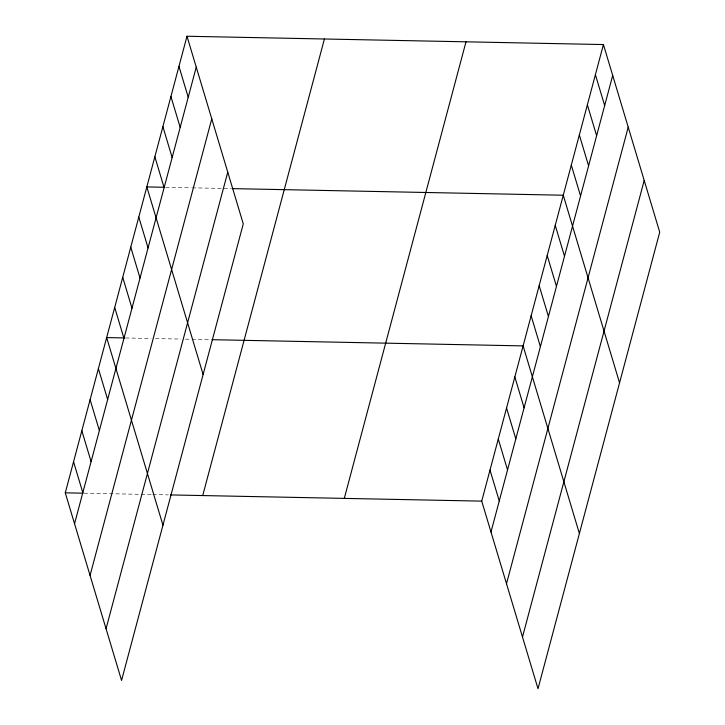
<?xml version="1.0" encoding="UTF-8"?>
<svg xmlns="http://www.w3.org/2000/svg" width="725" height="725" viewBox="0 0 725 725"><rect width="100%" height="100%" fill="white"/><g stroke="black" fill="none" stroke-linecap="round" stroke-linejoin="round"><path stroke-width="0.54" stroke-dasharray="3.62 2.72" d="M165.663 187.295L191.155 187.802M192.261 187.829L231.058 188.6M125.507 337.968L150.99 338.475M155.422 338.566L180.915 339.073M185.346 339.155L190.892 339.273M191.998 339.291L209.733 339.644M84.118 493.199L151.724 494.55M152.83 494.568L168.354 494.885"/><path stroke-width="1.09" d="M186.987 36.25L243.274 223.871L121.564 680.44L65.277 492.828L186.987 36.25L603.436 44.56L659.723 232.172L538.013 688.75L481.726 501.129L603.436 44.56M74.548 523.704L196.248 67.126M90.063 575.423L211.773 118.855M106.049 628.72L227.759 172.142M202.71 495.565L324.419 38.987M344.293 498.392L466.003 41.814M490.988 532.005L612.697 75.436M506.503 583.734L628.213 127.156M522.489 637.021L644.199 180.453M164.557 187.277L146.822 186.923L203.118 374.535M232.163 188.618L563.271 195.224L619.558 382.845M124.392 337.941L106.666 337.587L162.953 525.208M211.945 339.69L523.106 345.897L579.393 533.518M65.277 492.828L83.012 493.181M170.565 494.921L481.726 501.129M595.397 74.693L604.659 105.569M587.368 104.826L596.63 135.702M579.329 134.959L588.6 165.835M571.3 165.092L580.562 195.968M555.232 225.357L564.494 256.233M547.203 255.49L556.465 286.366M539.173 285.632L548.435 316.508M531.135 315.765L540.397 346.641M514.832 376.946L524.093 407.822M506.548 407.994L515.81 438.87M498.274 439.042L507.536 469.918M490 470.081L499.262 500.957M178.957 66.383L188.219 97.259M170.928 96.516L180.19 127.392M162.889 126.648L172.151 157.524M154.86 156.79L164.122 187.666M138.792 217.056L148.054 247.932M130.763 247.189L140.025 278.065M122.724 277.322L131.986 308.197M114.695 307.454L123.957 338.33M98.383 368.635L107.644 399.511M90.108 399.683L99.37 430.559M81.834 430.732L91.096 461.608M73.56 461.78L82.822 492.656"/></g></svg>
